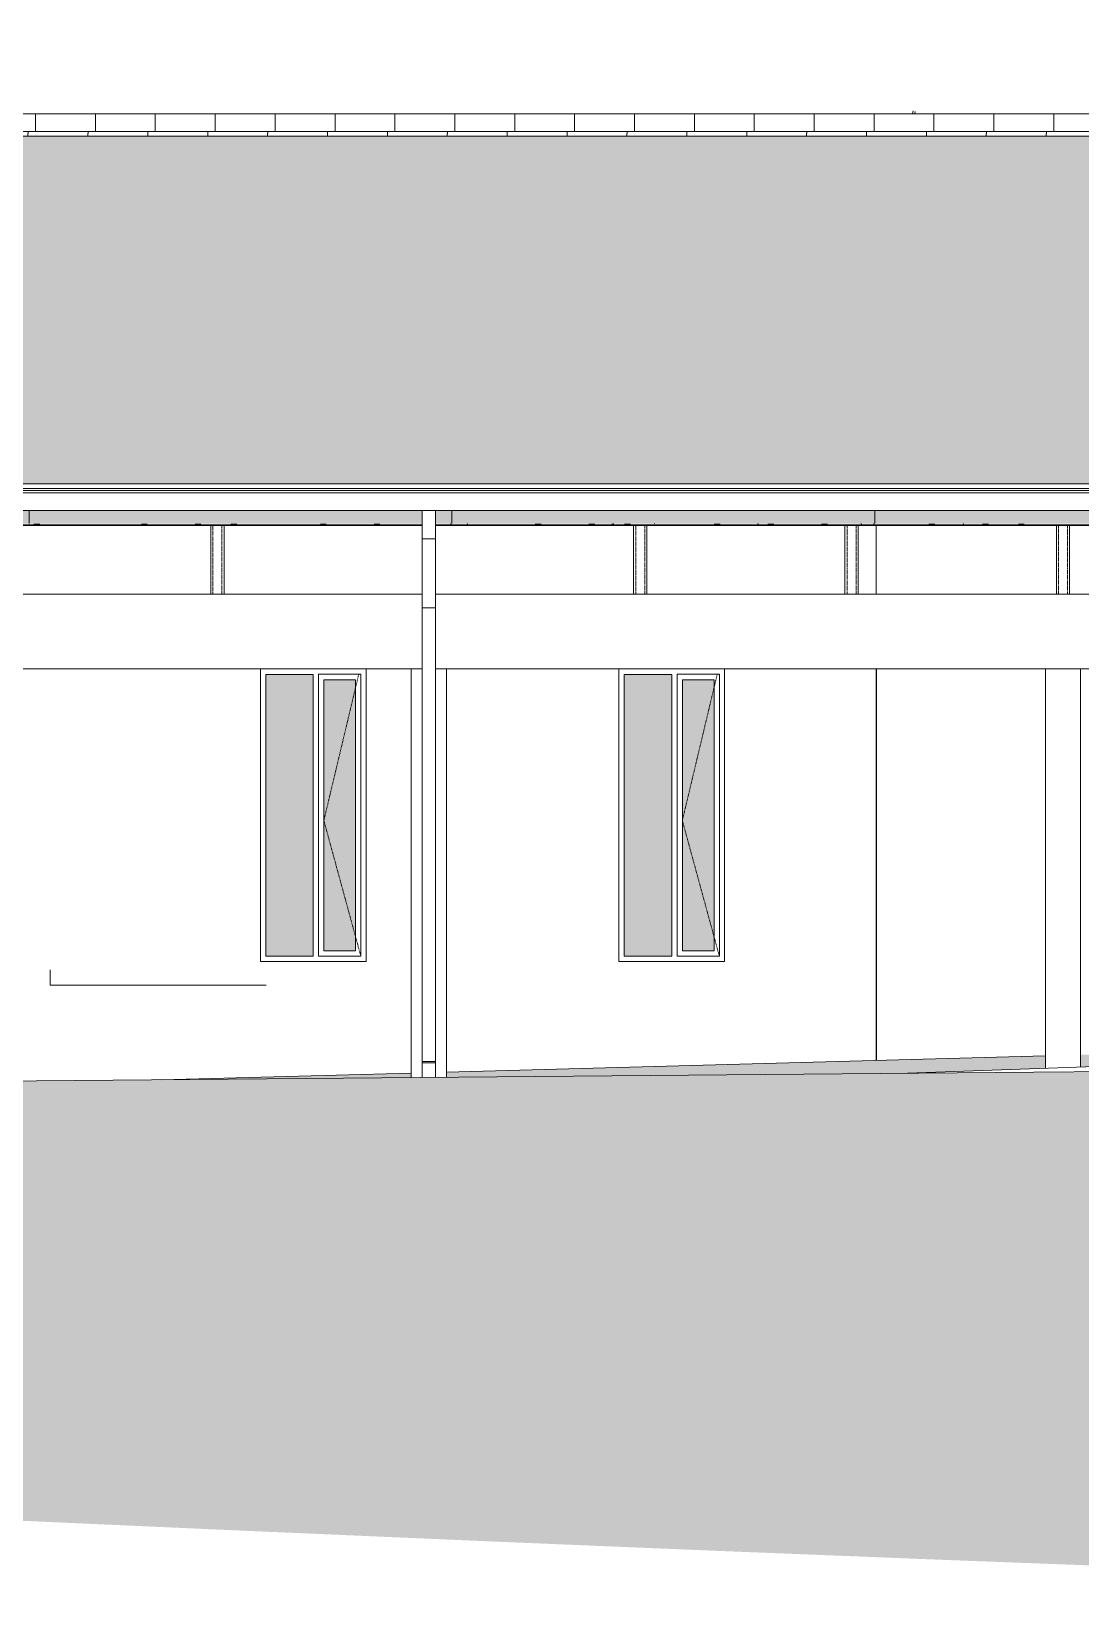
# Model space of a CAD drawing. Header units: millimetres. Extents: x -35517 to 139323, y -3702 to 5999.
# Drawn here: x -14765 to -8808, y -2902 to 5998 of the extents above; entities that cross this region are included whole.
import ezdxf

# ---------------------------------------------------------------- set-up
doc = ezdxf.new("R2010")
doc.units = ezdxf.units.MM
doc.linetypes.add('Dash', pattern=[6.35, 3.175, -3.175])
doc.linetypes.add('Hidden', pattern=[7.14375, 4.7625, -2.38125])
for name, color, linetype, lineweight in [('A-DETL-GENF', 92, 'Continuous', 5), ('A-DETL-THIN', 151, 'Continuous', 5), ('A-FLOR', 192, 'Continuous', 9), ('A-FLOR-PATT', 8, 'Continuous', 9), ('A-GENM', 13, 'Continuous', 5), ('A-GLAZ', 151, 'Continuous', 5), ('A-GLAZ-HDLN', 1, 'Dash', 9), ('A-ROOF', 132, 'Continuous', 9), ('A-ROOF-OTLN', 132, 'Continuous', 5), ('A-ROOF-PATT', 132, 'Continuous', 9), ('A-WALL', 113, 'Continuous', 9), ('G-IMPT', 8, 'Continuous', 5), ('I-WALL', 2, 'Continuous', 9), ('L-PLNT', 71, 'Continuous', 5), ('S-COLS', 52, 'Continuous', 5)]:
    doc.layers.add(name, color=color, linetype=linetype, lineweight=lineweight)

# ---------------------------------------------------------------- blocks, each defined once
blk = doc.blocks.new('SVA_Shades of Green Tree - Australian_Tree_based_on_Leopard_Tree_2901-1101184-GENERAL NORTH ELEVATION')
at = {"layer": 'G-IMPT'}
for p, q in [((-8032.6, 5559.9), (-8009.2, 5964.2)), ((-8029.8, 5530.8), (-8004.5, 5966.9)), ((-8011.6, 5530.8), (-7986, 5973.5)), ((-8007.4, 5957.5), (-8007, 5964.2)), ((-7981.4, 5530.8), (-8006.7, 5966.9)), ((-8004, 5959.5), (-8004.5, 5966.9)), ((-8002.7, 5959.5), (-8002.3, 5966.9)), ((-7991.4, 5958.6), (-7989.5, 5991)), ((-7974.7, 5728.1), (-7990.1, 5993.7)), ((-7987.3, 5984.2), (-7987.8, 5993.7)), ((-7987.6, 5985.7), (-7987.3, 5991)), ((-7984.1, 5968.2), (-7983.8, 5973.5)), ((-8032.6, 5638.3), (-8015.3, 5938.2)), ((-8032.6, 5873.6), (-8030.6, 5908.8)), ((-8032.6, 5716.8), (-8021.8, 5904)), ((-8032.6, 5795.2), (-8026.3, 5904)), ((-8008.7, 5530.8), (-8030.5, 5907.7)), ((-8028.6, 5905.2), (-8028.4, 5908.8)), ((-8027.6, 5896.6), (-8028.3, 5907.7)), ((-8004.1, 5530.8), (-8025.7, 5904)), ((-8025.2, 5530.8), (-8001.1, 5947.1)), ((-8024.5, 5896.6), (-8024.1, 5904)), ((-8023.1, 5896.6), (-8023.5, 5904)), ((-7999.6, 5530.8), (-8021.2, 5904)), ((-8020.7, 5530.8), (-7998.4, 5915.8)), ((-8020, 5896.6), (-8019.6, 5904)), ((-8018.6, 5896.6), (-8019, 5904)), ((-7995, 5530.8), (-8017.5, 5918.8)), ((-8016.2, 5530.8), (-7994.5, 5904)), ((-8015.2, 5917.5), (-8015.3, 5918.8)), ((-7990.5, 5530.8), (-8014.5, 5945)), ((-8013.3, 5934.1), (-8013, 5938.2)), ((-8012.2, 5943.7), (-8012.3, 5945)), ((-7986, 5530.8), (-8010.8, 5959.7)), ((-8008.3, 5954.9), (-8008.6, 5959.7)), ((-8007.1, 5530.8), (-7982.9, 5947.5)), ((-8002.5, 5530.8), (-7980.2, 5916.2)), ((-7976.9, 5530.8), (-8000.7, 5942.4)), ((-7999.1, 5943.5), (-7998.9, 5947.1)), ((-7997.4, 5924.3), (-7998.5, 5942.4)), ((-7998, 5530.8), (-7976.8, 5897.1)), ((-7996.4, 5912.2), (-7996.2, 5915.8)), ((-7972.3, 5530.8), (-7993.9, 5904)), ((-7993.4, 5530.8), (-7973.5, 5874.3)), ((-7992.8, 5896.6), (-7992.3, 5904)), ((-7991.3, 5896.6), (-7991.7, 5904)), ((-7972.8, 5616.5), (-7991.5, 5941)), ((-7973.2, 5780.4), (-7982.7, 5944.3)), ((-7980.9, 5943.9), (-7980.7, 5947.5)), ((-7979.4, 5926.2), (-7980.4, 5944.3)), ((-7978.2, 5912.5), (-7978, 5916.2)), ((-7973.4, 5863.7), (-7975.1, 5892.3)), ((-7974.9, 5891.1), (-7974.6, 5897.1)), ((-7972.4, 5883.9), (-7972.9, 5892.3)), ((-8013.2, 5530.8), (-8032.6, 5866.2)), ((-8017.7, 5530.8), (-8032.6, 5787.7)), ((-7988.9, 5530.8), (-7972.9, 5807.1)), ((-8022.3, 5530.8), (-8032.6, 5709.3)), ((-7966.2, 5530.8), (-7956.4, 5699.9)), ((-7965.9, 5613.9), (-7958.9, 5735.5)), ((-7954.2, 5530.8), (-7964.1, 5701.6)), ((-7962.7, 5747.5), (-7961.4, 5771.2)), ((-7949.6, 5530.8), (-7962.5, 5753.8)), ((-7959.3, 5768.1), (-7959.1, 5771.2)), ((-7956.8, 5732.4), (-7956.7, 5735.5)), ((-7954.4, 5696.8), (-7954.2, 5699.9)), ((-8026.8, 5530.8), (-8032.6, 5630.9)), ((-8029.8, 5663), (-8030.4, 5659.2)), ((-7984.4, 5530.8), (-7975.2, 5689.4)), ((-7979.8, 5530.8), (-7973.5, 5639.5)), ((-7973, 5688.1), (-7973, 5689.4)), ((-7971.4, 5638.2), (-7971.3, 5639.5)), ((-7970.5, 5616.5), (-7970.8, 5621.6)), ((-7958.7, 5530.8), (-7965.3, 5645)), ((-7961.6, 5530.8), (-7953.4, 5673.7)), ((-7957.1, 5530.8), (-7950.1, 5652.3)), ((-7945.1, 5530.8), (-7953.3, 5673.3)), ((-7952.6, 5530.8), (-7945.5, 5652.3)), ((-7951.4, 5669.4), (-7951.2, 5673.7)), ((-7950.4, 5660.6), (-7951.1, 5673.3)), ((-7948.3, 5644.9), (-7947.9, 5652.3)), ((-7948, 5530.8), (-7942.6, 5624.4)), ((-7940.5, 5530.8), (-7947.6, 5652.3)), ((-7944.9, 5644.9), (-7945.4, 5652.3)), ((-7943.7, 5644.9), (-7943.3, 5652.3)), ((-7940.6, 5620.4), (-7940.4, 5624.4)), ((-9749.1, 5530.8), (-9747.1, 5543.1)), ((-9747.1, 5537.4), (-9747.9, 5538.2)), ((-8031.4, 5530.8), (-8032.6, 5552.5)), ((-7975.3, 5530.8), (-7971.9, 5589.6)), ((-7967.8, 5530.8), (-7971.2, 5589.4)), ((-7970.7, 5530.8), (-7967.3, 5589.4)), ((-7969.7, 5588.3), (-7969.7, 5589.6)), ((-7968.5, 5582), (-7969, 5589.4)), ((-7963.2, 5530.8), (-7966.6, 5589.4)), ((-7965.5, 5582), (-7965.1, 5589.4)), ((-7943.5, 5530.8), (-7939.7, 5595.9)), ((-7939, 5582.5), (-7939.8, 5597.1)), ((-7938.9, 5530.8), (-7938.6, 5537.4)), ((-7937.7, 5591.9), (-7937.5, 5595.9)), ((-7936.8, 5582.5), (-7937.6, 5597.1))]:
    blk.add_line(p, q, dxfattribs=at)
at = {"layer": 'G-IMPT', "flags": 128}
for points in [[(-7938.5, 5530.8), (-7939.1, 5589.4), (-7945.4, 5652.3), (-7950.9, 5652.3), (-7956.4, 5699.5), (-7961.8, 5778.1), (-7964.6, 5683.8), (-7966.4, 5589.4), (-7971.9, 5589.4), (-7975.5, 5699.5), (-7972.8, 5793.9), (-7973.7, 5888.2), (-7979.1, 5904), (-7984.6, 5966.9), (-7991, 5998.3), (-7991.9, 5904), (-7997.4, 5904), (-8002.8, 5966.9), (-8008.3, 5966.9), (-8013.8, 5951.1), (-8019.2, 5904), (-8030.2, 5904), (-8032.6, 5932.3)], [(-7990.2, 5904), (-7995.2, 5904), (-8000.6, 5966.9), (-8006.1, 5966.9), (-8011.6, 5951.1), (-8017, 5904), (-8028, 5904), (-8030.4, 5932.2)], [(-7971.4, 5880.8), (-7971.5, 5888.2), (-7976.9, 5904), (-7982.4, 5966.9), (-7988.8, 5998.3), (-7988.8, 5990.9)], [(-7936.8, 5582), (-7936.8, 5589.4), (-7943.2, 5652.3), (-7948.7, 5652.3), (-7954.2, 5699.5), (-7959.6, 5778.1), (-7959.8, 5770.7)], [(-8032.6, 5681.4), (-8031.1, 5668.1), (-8032.6, 5659.1)], [(-7964.7, 5589.4), (-7969.6, 5589.4), (-7973.1, 5694.2)]]:
    blk.add_lwpolyline(points, dxfattribs=at)
at = {"layer": 'L-PLNT'}
for p, q in [((-7989.4, 5990.9), (-7990.3, 5896.6)), ((-7983, 5959.5), (-7989.4, 5990.9)), ((-7988.7, 5990.9), (-7989.4, 5990.9)), ((-7988.7, 5990.9), (-7982.3, 5959.5)), ((-8028.6, 5896.6), (-8031.9, 5934.7)), ((-8031.1, 5934.7), (-8027.8, 5896.6)), ((-8017.6, 5896.6), (-8028.6, 5896.6)), ((-8012.2, 5943.7), (-8017.6, 5896.6)), ((-8006.7, 5959.5), (-8012.2, 5943.7)), ((-8001.2, 5959.5), (-8006.7, 5959.5)), ((-7995.8, 5896.6), (-8001.2, 5959.5)), ((-8000.5, 5959.5), (-8001.2, 5959.5)), ((-8000.5, 5959.5), (-7995, 5896.6)), ((-7990.3, 5896.6), (-7995.8, 5896.6)), ((-7977.6, 5896.6), (-7983, 5959.5)), ((-7982.3, 5959.5), (-7983, 5959.5)), ((-7982.3, 5959.5), (-7976.8, 5896.6)), ((-7972.1, 5880.8), (-7977.6, 5896.6)), ((-7976.8, 5896.6), (-7977.6, 5896.6)), ((-7976.8, 5896.6), (-7971.3, 5880.8)), ((-7971.2, 5786.5), (-7972.1, 5880.8)), ((-7971.3, 5880.8), (-7972.1, 5880.8)), ((-7971.3, 5880.8), (-7970.4, 5786.5)), ((-7973.9, 5692.1), (-7971.2, 5786.5)), ((-7970.4, 5786.5), (-7973.2, 5692.1)), ((-7970.4, 5786.5), (-7971.2, 5786.5)), ((-7960.2, 5770.7), (-7963, 5676.4)), ((-7954.8, 5692.1), (-7960.2, 5770.7)), ((-7959.5, 5770.7), (-7960.2, 5770.7)), ((-7959.5, 5770.7), (-7954, 5692.1)), ((-8031.9, 5681.4), (-8029.5, 5660.7)), ((-8029.5, 5660.7), (-8031.9, 5646.8)), ((-7970.3, 5582), (-7973.9, 5692.1)), ((-7973.2, 5692.1), (-7973.9, 5692.1)), ((-7973.2, 5692.1), (-7969.5, 5582)), ((-7963, 5676.4), (-7964.8, 5582)), ((-7949.3, 5644.9), (-7954.8, 5692.1)), ((-7954, 5692.1), (-7954.8, 5692.1)), ((-7954, 5692.1), (-7948.6, 5644.9)), ((-7943.8, 5644.9), (-7949.3, 5644.9)), ((-7937.5, 5582), (-7943.8, 5644.9)), ((-7943.1, 5644.9), (-7943.8, 5644.9)), ((-7943.1, 5644.9), (-7936.7, 5582)), ((-9759.8, 5548), (-9762.7, 5530.8)), ((-7964.8, 5582), (-7970.3, 5582)), ((-7937, 5530.8), (-7937.5, 5582)), ((-7936.7, 5582), (-7937.5, 5582)), ((-7936.7, 5582), (-7936.2, 5530.8))]:
    blk.add_line(p, q, dxfattribs=at)
blk = doc.blocks.new('M_Concrete-Rectangular-Column - 200 x 300m-1429448-GENERAL NORTH ELEVATION')
at = {"layer": 'S-COLS'}
for p, q in [((-12608.6, 60.7), (-12608.6, 2380)), ((-12546.1, 2380), (-12608.6, 2380)), ((-12408.6, 2380), (-12471.1, 2380)), ((-12408.6, 2380), (-12408.6, 62.5))]:
    blk.add_line(p, q, dxfattribs=at)
blk = doc.blocks.new('M_Concrete-Rectangular-Column - 200 x 300m-V132-GENERAL NORTH ELEVATION')
at = {"layer": 'S-COLS'}
for p, q in [((-9008.6, 113.7), (-9008.6, 2380)), ((-8808.6, 2380), (-9008.6, 2380)), ((-8808.6, 2380), (-8808.6, 120.8))]:
    blk.add_line(p, q, dxfattribs=at)
blk = doc.blocks.new('Column Steel Square Hollow Sections - 75x75-V142-GENERAL NORTH ELEVATION')
at = {"layer": 'S-COLS', "linetype": 'Hidden'}
for p, q in [((-8934.1, 2805), (-8934.1, 3195.3)), ((-8883.1, 3195.3), (-8883.1, 2805))]:
    blk.add_line(p, q, dxfattribs=at)
blk = doc.blocks.new('FP_143-GENERAL NORTH ELEVATION')
at = {"layer": 'A-ROOF-OTLN'}
for p, q in [((-15663.1, 3195), (-12546.1, 3195)), ((-12471.1, 3195), (-1746.1, 3195))]:
    blk.add_line(p, q, dxfattribs=at)
at = {"layer": 'A-ROOF-PATT', "lineweight": 5}
for p, q in [((-12383.3, 3197), (-12383.3, 3204.5)), ((-12288.5, 3204.1), (-12288.7, 3203.8)), ((-12288.3, 3204.5), (-12288.5, 3204.1)), ((-11461.8, 3204.1), (-11462, 3204.5)), ((-11461.6, 3203.8), (-11461.8, 3204.1)), ((-11227.2, 3204.3), (-11227.4, 3204.5)), ((-10640.6, 3204.1), (-10640.8, 3204.5)), ((-10640.4, 3203.8), (-10640.6, 3204.1)), ((-10054, 3204.1), (-10054.2, 3204.5)), ((-10053.8, 3203.8), (-10054, 3204.1)), ((-9983.3, 3197), (-9983.3, 3204.5)), ((-9472.8, 3204.1), (-9473, 3203.8)), ((-9472.7, 3204.5), (-9472.8, 3204.1)), ((-15656.3, 3197), (-12546.1, 3197)), ((-14749.9, 3201.8), (-14716.4, 3201.8)), ((-14290.9, 3193.9), (-14291.1, 3193.8)), ((-14290.7, 3193.9), (-14290.9, 3193.9)), ((-14290.5, 3193.9), (-14290.7, 3193.9)), ((-14140.3, 3201.8), (-14106.8, 3201.8)), ((-13835.5, 3201.8), (-13802, 3201.8)), ((-13632.3, 3201.8), (-13598.8, 3201.8)), ((-13124.3, 3201.8), (-13090.8, 3201.8)), ((-12819.5, 3201.8), (-12786, 3201.8)), ((-12471.1, 3197), (-1746.1, 3197)), ((-12296.5, 3193.9), (-12296.7, 3193.8)), ((-12296.3, 3193.9), (-12296.5, 3193.9)), ((-12296.1, 3193.9), (-12296.3, 3193.9)), ((-12295.9, 3194), (-12296.1, 3193.9)), ((-12295.7, 3194.1), (-12295.9, 3194)), ((-12295.5, 3194.2), (-12295.7, 3194.1)), ((-12295.4, 3194.2), (-12295.5, 3194.2)), ((-12295.2, 3194.4), (-12295.4, 3194.2)), ((-12295, 3194.5), (-12295.2, 3194.4)), ((-12294.8, 3194.6), (-12295, 3194.5)), ((-12294.6, 3194.8), (-12294.8, 3194.6)), ((-12294.4, 3194.9), (-12294.6, 3194.8)), ((-12294.2, 3195.1), (-12294.4, 3194.9)), ((-12294, 3195.3), (-12294.2, 3195.1)), ((-12293.8, 3195.5), (-12294, 3195.3)), ((-12293.6, 3195.7), (-12293.8, 3195.5)), ((-12293.4, 3195.9), (-12293.6, 3195.7)), ((-12293.2, 3196.1), (-12293.4, 3195.9)), ((-12293.1, 3196.3), (-12293.2, 3196.1)), ((-12292.9, 3196.6), (-12293.1, 3196.3)), ((-12292.7, 3196.8), (-12292.9, 3196.6)), ((-12292.5, 3197.1), (-12292.7, 3196.8)), ((-12292.3, 3197.4), (-12292.5, 3197.1)), ((-12292.1, 3197.6), (-12292.3, 3197.4)), ((-12291.9, 3197.9), (-12292.1, 3197.6)), ((-12291.7, 3198.2), (-12291.9, 3197.9)), ((-12291.5, 3198.5), (-12291.7, 3198.2)), ((-12291.3, 3198.8), (-12291.5, 3198.5)), ((-12291.1, 3199.2), (-12291.3, 3198.8)), ((-12291, 3199.5), (-12291.1, 3199.2)), ((-12290.8, 3199.8), (-12291, 3199.5)), ((-12290.6, 3200.2), (-12290.8, 3199.8)), ((-12290.4, 3200.5), (-12290.6, 3200.2)), ((-12290.2, 3200.9), (-12290.4, 3200.5)), ((-12290, 3201.2), (-12290.2, 3200.9)), ((-12289.8, 3201.6), (-12290, 3201.2)), ((-12289.6, 3201.9), (-12289.8, 3201.6)), ((-12289.4, 3202.3), (-12289.6, 3201.9)), ((-12289.2, 3202.6), (-12289.4, 3202.3)), ((-12289, 3203), (-12289.2, 3202.6)), ((-12288.8, 3203.4), (-12289, 3203)), ((-12288.7, 3203.8), (-12288.8, 3203.4)), ((-11905.1, 3201.8), (-11871.6, 3201.8)), ((-11600.3, 3201.8), (-11566.8, 3201.8)), ((-11475.3, 3193.9), (-11475.5, 3193.8)), ((-11475.1, 3193.9), (-11475.3, 3193.9)), ((-11474.9, 3193.9), (-11475.1, 3193.9)), ((-11474.7, 3194), (-11474.9, 3193.9)), ((-11474.5, 3194.1), (-11474.7, 3194)), ((-11474.3, 3194.2), (-11474.5, 3194.1)), ((-11474.1, 3194.2), (-11474.3, 3194.2)), ((-11473.9, 3194.4), (-11474.1, 3194.2)), ((-11473.7, 3194.5), (-11473.9, 3194.4)), ((-11473.6, 3194.6), (-11473.7, 3194.5)), ((-11473.4, 3194.8), (-11473.6, 3194.6)), ((-11473.2, 3194.9), (-11473.4, 3194.8)), ((-11473, 3195.1), (-11473.2, 3194.9)), ((-11472.8, 3195.3), (-11473, 3195.1)), ((-11472.6, 3195.5), (-11472.8, 3195.3)), ((-11472.4, 3195.7), (-11472.6, 3195.5)), ((-11472.2, 3195.9), (-11472.4, 3195.7)), ((-11472, 3196.1), (-11472.2, 3195.9)), ((-11471.8, 3196.3), (-11472, 3196.1)), ((-11471.6, 3196.6), (-11471.8, 3196.3)), ((-11471.5, 3196.8), (-11471.6, 3196.6)), ((-11471.3, 3197.1), (-11471.5, 3196.8)), ((-11471.1, 3197.4), (-11471.3, 3197.1)), ((-11470.9, 3197.6), (-11471.1, 3197.4)), ((-11470.7, 3197.9), (-11470.9, 3197.6)), ((-11470.5, 3198.2), (-11470.7, 3197.9)), ((-11470.3, 3198.5), (-11470.5, 3198.2)), ((-11470.1, 3198.8), (-11470.3, 3198.5)), ((-11469.9, 3199.2), (-11470.1, 3198.8)), ((-11469.7, 3199.5), (-11469.9, 3199.2)), ((-11469.5, 3199.8), (-11469.7, 3199.5)), ((-11469.3, 3200.2), (-11469.5, 3199.8)), ((-11469.2, 3200.5), (-11469.3, 3200.2)), ((-11469, 3200.9), (-11469.2, 3200.5)), ((-11468.8, 3201.2), (-11469, 3200.9)), ((-11468.6, 3201.6), (-11468.8, 3201.2)), ((-11468.4, 3201.9), (-11468.6, 3201.6)), ((-11468.2, 3202.3), (-11468.4, 3201.9)), ((-11468, 3202.6), (-11468.2, 3202.3)), ((-11467.8, 3203), (-11468, 3202.6)), ((-11467.6, 3203.4), (-11467.8, 3203)), ((-11461.4, 3203.4), (-11461.6, 3203.8)), ((-11461.2, 3203), (-11461.4, 3203.4)), ((-11461, 3202.7), (-11461.2, 3203)), ((-11460.9, 3202.3), (-11461, 3202.7)), ((-11460.7, 3201.9), (-11460.9, 3202.3)), ((-11460.5, 3201.6), (-11460.7, 3201.9)), ((-11460.3, 3201.2), (-11460.5, 3201.6)), ((-11460.1, 3200.9), (-11460.3, 3201.2)), ((-11459.9, 3200.5), (-11460.1, 3200.9)), ((-11459.7, 3200.2), (-11459.9, 3200.5)), ((-11459.5, 3199.9), (-11459.7, 3200.2)), ((-11459.3, 3199.5), (-11459.5, 3199.9)), ((-11459.1, 3199.2), (-11459.3, 3199.5)), ((-11459, 3198.9), (-11459.1, 3199.2)), ((-11458.8, 3198.6), (-11459, 3198.9)), ((-11458.6, 3198.3), (-11458.8, 3198.6)), ((-11458.4, 3198), (-11458.6, 3198.3)), ((-11458.2, 3197.7), (-11458.4, 3198)), ((-11458, 3197.4), (-11458.2, 3197.7)), ((-11457.8, 3197.1), (-11458, 3197.4)), ((-11457.6, 3196.9), (-11457.8, 3197.1)), ((-11457.4, 3196.6), (-11457.6, 3196.9)), ((-11457.2, 3196.4), (-11457.4, 3196.6)), ((-11457.1, 3196.1), (-11457.2, 3196.4)), ((-11456.9, 3195.9), (-11457.1, 3196.1)), ((-11456.7, 3195.7), (-11456.9, 3195.9)), ((-11456.5, 3195.5), (-11456.7, 3195.7)), ((-11456.3, 3195.3), (-11456.5, 3195.5)), ((-11456.1, 3195.1), (-11456.3, 3195.3)), ((-11455.9, 3195), (-11456.1, 3195.1)), ((-11455.7, 3194.8), (-11455.9, 3195)), ((-11455.5, 3194.6), (-11455.7, 3194.8)), ((-11455.3, 3194.5), (-11455.5, 3194.6)), ((-11455.2, 3194.4), (-11455.3, 3194.5)), ((-11455, 3194.3), (-11455.2, 3194.4)), ((-11454.8, 3194.2), (-11455, 3194.3)), ((-11454.6, 3194.1), (-11454.8, 3194.2)), ((-11454.4, 3194), (-11454.6, 3194.1)), ((-11454.2, 3194), (-11454.4, 3194)), ((-11454, 3193.9), (-11454.2, 3194)), ((-11397.1, 3201.8), (-11363.6, 3201.8)), ((-11105, 3196), (-11105.2, 3196.3)), ((-11104.8, 3195.8), (-11105, 3196)), ((-11104.6, 3195.6), (-11104.8, 3195.8)), ((-11104.5, 3195.4), (-11104.6, 3195.6)), ((-11104.3, 3195.2), (-11104.5, 3195.4)), ((-11104.1, 3195.1), (-11104.3, 3195.2)), ((-11103.9, 3194.9), (-11104.1, 3195.1)), ((-11103.7, 3194.7), (-11103.9, 3194.9)), ((-11103.5, 3194.6), (-11103.7, 3194.7)), ((-11103.3, 3194.5), (-11103.5, 3194.6)), ((-11103.1, 3194.3), (-11103.3, 3194.5)), ((-11102.9, 3194.2), (-11103.1, 3194.3)), ((-11102.7, 3194.1), (-11102.9, 3194.2)), ((-11102.6, 3194.1), (-11102.7, 3194.1)), ((-11102.4, 3194), (-11102.6, 3194.1)), ((-11102.2, 3193.9), (-11102.4, 3194)), ((-11102, 3193.9), (-11102.2, 3193.9)), ((-11101.8, 3193.9), (-11102, 3193.9)), ((-11101.6, 3193.8), (-11101.8, 3193.9)), ((-10889.1, 3201.8), (-10855.6, 3201.8)), ((-10640.2, 3203.4), (-10640.4, 3203.8)), ((-10640, 3203), (-10640.2, 3203.4)), ((-10639.8, 3202.7), (-10640, 3203)), ((-10639.6, 3202.3), (-10639.8, 3202.7)), ((-10639.4, 3201.9), (-10639.6, 3202.3)), ((-10639.3, 3201.6), (-10639.4, 3201.9)), ((-10639.1, 3201.2), (-10639.3, 3201.6)), ((-10638.9, 3200.9), (-10639.1, 3201.2)), ((-10638.7, 3200.5), (-10638.9, 3200.9)), ((-10638.5, 3200.2), (-10638.7, 3200.5)), ((-10638.3, 3199.9), (-10638.5, 3200.2)), ((-10638.1, 3199.5), (-10638.3, 3199.9)), ((-10637.9, 3199.2), (-10638.1, 3199.5)), ((-10637.7, 3198.9), (-10637.9, 3199.2)), ((-10637.5, 3198.6), (-10637.7, 3198.9)), ((-10637.4, 3198.3), (-10637.5, 3198.6)), ((-10637.2, 3198), (-10637.4, 3198.3)), ((-10637, 3197.7), (-10637.2, 3198)), ((-10636.8, 3197.4), (-10637, 3197.7)), ((-10636.6, 3197.2), (-10636.8, 3197.4)), ((-10636.4, 3196.9), (-10636.6, 3197.2)), ((-10636.2, 3196.6), (-10636.4, 3196.9)), ((-10636, 3196.4), (-10636.2, 3196.6)), ((-10635.8, 3196.2), (-10636, 3196.4)), ((-10635.7, 3195.9), (-10635.8, 3196.2)), ((-10635.5, 3195.7), (-10635.7, 3195.9)), ((-10635.3, 3195.5), (-10635.5, 3195.7)), ((-10635.1, 3195.3), (-10635.3, 3195.5)), ((-10634.9, 3195.1), (-10635.1, 3195.3)), ((-10584.3, 3201.8), (-10550.8, 3201.8)), ((-10279.5, 3201.8), (-10246, 3201.8)), ((-10053.6, 3203.4), (-10053.8, 3203.8)), ((-10053.4, 3203), (-10053.6, 3203.4)), ((-10053.2, 3202.6), (-10053.4, 3203)), ((-10053, 3202.3), (-10053.2, 3202.6)), ((-10052.8, 3201.9), (-10053, 3202.3)), ((-10052.6, 3201.6), (-10052.8, 3201.9)), ((-10052.5, 3201.2), (-10052.6, 3201.6)), ((-10052.3, 3200.9), (-10052.5, 3201.2)), ((-10052.1, 3200.5), (-10052.3, 3200.9)), ((-10051.9, 3200.2), (-10052.1, 3200.5)), ((-10051.7, 3199.8), (-10051.9, 3200.2)), ((-10051.5, 3199.5), (-10051.7, 3199.8)), ((-10051.3, 3199.2), (-10051.5, 3199.5)), ((-10051.1, 3198.8), (-10051.3, 3199.2)), ((-10050.9, 3198.5), (-10051.1, 3198.8)), ((-10050.7, 3198.2), (-10050.9, 3198.5)), ((-10050.5, 3197.9), (-10050.7, 3198.2)), ((-10050.4, 3197.6), (-10050.5, 3197.9)), ((-10050.2, 3197.4), (-10050.4, 3197.6)), ((-10050, 3197.1), (-10050.2, 3197.4)), ((-10049.8, 3196.8), (-10050, 3197.1)), ((-10049.6, 3196.6), (-10049.8, 3196.8)), ((-10049.4, 3196.3), (-10049.6, 3196.6)), ((-10049.2, 3196.1), (-10049.4, 3196.3)), ((-10049, 3195.9), (-10049.2, 3196.1)), ((-10048.8, 3195.7), (-10049, 3195.9)), ((-10048.6, 3195.5), (-10048.8, 3195.7)), ((-10048.4, 3195.3), (-10048.6, 3195.5)), ((-10048.2, 3195.1), (-10048.4, 3195.3)), ((-10048.1, 3194.9), (-10048.2, 3195.1)), ((-10047.9, 3194.8), (-10048.1, 3194.9)), ((-10047.7, 3194.6), (-10047.9, 3194.8)), ((-10047.5, 3194.5), (-10047.7, 3194.6)), ((-10047.3, 3194.4), (-10047.5, 3194.5)), ((-10047.1, 3194.2), (-10047.3, 3194.4)), ((-10046.9, 3194.2), (-10047.1, 3194.2)), ((-10046.7, 3194.1), (-10046.9, 3194.2)), ((-10046.5, 3194), (-10046.7, 3194.1)), ((-10046.3, 3193.9), (-10046.5, 3194)), ((-10046.1, 3193.9), (-10046.3, 3193.9)), ((-10045.9, 3193.9), (-10046.1, 3193.9)), ((-10045.8, 3193.8), (-10045.9, 3193.9)), ((-9669.9, 3201.8), (-9636.4, 3201.8)), ((-9480.4, 3194), (-9480.6, 3193.9)), ((-9480.2, 3194), (-9480.4, 3194)), ((-9480, 3194.1), (-9480.2, 3194)), ((-9479.8, 3194.2), (-9480, 3194.1)), ((-9479.6, 3194.3), (-9479.8, 3194.2)), ((-9479.5, 3194.4), (-9479.6, 3194.3)), ((-9479.3, 3194.5), (-9479.5, 3194.4)), ((-9479.1, 3194.7), (-9479.3, 3194.5)), ((-9478.9, 3194.8), (-9479.1, 3194.7)), ((-9478.7, 3195), (-9478.9, 3194.8)), ((-9478.5, 3195.2), (-9478.7, 3195)), ((-9478.3, 3195.3), (-9478.5, 3195.2)), ((-9478.1, 3195.5), (-9478.3, 3195.3)), ((-9477.9, 3195.7), (-9478.1, 3195.5)), ((-9477.8, 3195.9), (-9477.9, 3195.7)), ((-9477.6, 3196.2), (-9477.8, 3195.9)), ((-9477.4, 3196.4), (-9477.6, 3196.2)), ((-9477.2, 3196.7), (-9477.4, 3196.4)), ((-9477, 3196.9), (-9477.2, 3196.7)), ((-9476.8, 3197.2), (-9477, 3196.9)), ((-9476.6, 3197.4), (-9476.8, 3197.2)), ((-9476.4, 3197.7), (-9476.6, 3197.4)), ((-9476.2, 3198), (-9476.4, 3197.7)), ((-9476.1, 3198.3), (-9476.2, 3198)), ((-9475.9, 3198.6), (-9476.1, 3198.3)), ((-9475.7, 3198.9), (-9475.9, 3198.6)), ((-9475.5, 3199.2), (-9475.7, 3198.9)), ((-9475.3, 3199.6), (-9475.5, 3199.2)), ((-9475.1, 3199.9), (-9475.3, 3199.6)), ((-9474.9, 3200.2), (-9475.1, 3199.9)), ((-9474.7, 3200.6), (-9474.9, 3200.2)), ((-9474.5, 3200.9), (-9474.7, 3200.6)), ((-9474.4, 3201.2), (-9474.5, 3200.9)), ((-9474.2, 3201.6), (-9474.4, 3201.2)), ((-9474, 3202), (-9474.2, 3201.6)), ((-9473.8, 3202.3), (-9474, 3202)), ((-9473.6, 3202.7), (-9473.8, 3202.3)), ((-9473.4, 3203), (-9473.6, 3202.7)), ((-9473.2, 3203.4), (-9473.4, 3203)), ((-9473, 3203.8), (-9473.2, 3203.4)), ((-9365.1, 3201.8), (-9331.6, 3201.8)), ((-9161.9, 3201.8), (-9128.4, 3201.8))]:
    blk.add_line(p, q, dxfattribs=at)
blk = doc.blocks.new('Column Steel Square Hollow Sections - 75x75-1394927-GENERAL NORTH ELEVATION')
at = {"layer": 'S-COLS', "linetype": 'Hidden'}
for p, q in [((-30156.1, 3195), (-30156.1, 2805)), ((-30105.1, 2805), (-30105.1, 3195))]:
    blk.add_line(p, q, dxfattribs=at)
blk = doc.blocks.new('Column Steel Square Hollow Sections - 75x75-V128-GENERAL NORTH ELEVATION')
at = {"layer": 'S-COLS', "linetype": 'Hidden'}
for p, q in [((-23392.7, 3195.3), (-23392.7, 2805)), ((-23341.7, 2805), (-23341.7, 3195.3))]:
    blk.add_line(p, q, dxfattribs=at)
blk = doc.blocks.new('Downpipe - Downpipe-1373795-GENERAL NORTH ELEVATION')
at = {"layer": 'A-GENM'}
for p, q in [((-12546.1, 3119), (-12546.1, 3280.1)), ((-12471.1, 3280.1), (-12471.1, 3119)), ((-12546.1, 3119), (-12471.1, 3119)), ((-12546.1, 2727.6), (-12546.1, 3119)), ((-12471.1, 3119), (-12471.1, 2727.6)), ((-12546.1, 2727.6), (-12471.1, 2727.6)), ((-12546.1, 144.1), (-12546.1, 2727.6)), ((-12471.1, 2727.6), (-12471.1, 144.1)), ((-12546.1, 151.5), (-12471.1, 151.5)), ((-12546.1, 61.2), (-12546.1, 151.5)), ((-12471.1, 144.1), (-12546.1, 144.1)), ((-12471.1, 61.9), (-12471.1, 151.5))]:
    blk.add_line(p, q, dxfattribs=at)
blk = doc.blocks.new('W-02 900x1660 - 600-1481378-GENERAL NORTH ELEVATION')
at = {"layer": 'A-GLAZ'}
for points in [[(-13164.4, 750), (-13164.4, 2349), (-13434.4, 2349), (-13434.4, 750), (-13313.3, 750)], [(-12924.4, 780), (-12924.4, 2319), (-13104.4, 2319), (-13104.4, 780), (-12991.5, 780)]]:
    blk.add_hatch(color=256, dxfattribs=at).paths.add_polyline_path(points)
for p, q in [((-13434.4, 750), (-13434.4, 2349)), ((-13434.4, 2349), (-13164.4, 2349)), ((-13164.4, 2349), (-13164.4, 750)), ((-13134.4, 750), (-13134.4, 2350)), ((-13134.4, 2350), (-12894.4, 2350)), ((-13104.4, 2319), (-12924.4, 2319)), ((-13104.4, 2319), (-13104.4, 780)), ((-12924.4, 780), (-12924.4, 2319)), ((-12894.4, 2350), (-12894.4, 750)), ((-13164.4, 750), (-13434.4, 750)), ((-12894.4, 750), (-13134.4, 750)), ((-13104.4, 780), (-12924.4, 780))]:
    blk.add_line(p, q, dxfattribs=at)
at = {"layer": 'A-GLAZ-HDLN'}
for p, q in [((-12906.6, 2349), (-13104.4, 1520)), ((-13104.4, 1520), (-12894.4, 750))]:
    blk.add_line(p, q, dxfattribs=at)

msp = doc.modelspace()

# ---------------------------------------------------------------- hatches: boundary and pattern name
at = {"layer": 'A-DETL-GENF'}
h = msp.add_hatch(dxfattribs=at)
h.set_pattern_fill('FP_39', style=0, pattern_type=2)
h.set_pattern_definition([(45, (23690.78, 31918.81), (0, 179.99969), [127.279, -127.279]), (45, (23720.78, 31888.81), (0, 179.99969), [127.279, -127.279]), (45, (23750.78, 31858.81), (0, 179.99969), [127.279, -127.279]), (315, (23780.78, 31858.81), (179.99969, 0), [127.279, -127.279]), (315, (23810.78, 31888.81), (179.99969, 0), [127.279, -127.279]), (315, (23840.78, 31918.81), (179.99969, 0), [127.279, -127.279])])
h.paths.add_polyline_path([(-320.6, -2901.7), (64.7, -2900.8), (523.6, -2898), (833.3, -2895.3), (1216.2, -2890.5), (1598, -2884.4), (1978.4, -2876.7), (2357.2, -2867.6), (2734.3, -2856.9), (3109.4, -2844.7), (3482.3, -2830.7), (3852.9, -2815), (4220.9, -2797.5), (4586.1, -2778.3), (4948.4, -2757.1), (5307.5, -2734), (5672.1, -2708.2), (5672.1, 676.2), (4827, 576.7), (121.3, 369.5), (-5670.9, 168.8), (-6748.1, 107.7), (-9451.9, 88.9), (-17174.8, 18.7), (-19292.2, -166.5), (-26828.4, -373.2), (-32357.1, -485.9), (-35516.6, -374), (-35516.6, -2145.2), (-35023.8, -2125.6), (-34465.8, -2105), (-33917.4, -2086.3), (-33378.2, -2069.7), (-32847.6, -2054.9), (-32325.2, -2042), (-31810.5, -2031), (-31302.9, -2021.8), (-30802, -2014.3), (-30307.2, -2008.5), (-29818.1, -2004.3), (-29334.2, -2001.8), (-28617, -2000.9), (-27908.7, -2003.4), (-27207.5, -2009.2), (-26511.9, -2018), (-25820.1, -2029.7), (-25130.5, -2044.3), (-24441.3, -2061.4), (-23751.1, -2081.1), (-23057.9, -2103.1), (-22360.3, -2127.3), (-21420.2, -2162.7), (-20465.1, -2201.3), (-19491.1, -2242.9), (-18240.9, -2298.4), (-15326.3, -2431.4), (-13618.3, -2508), (-12118.6, -2573), (-10863.4, -2625.2), (-9554.5, -2677.3), (-8188, -2728.8), (-7124.3, -2766.7), (-6398.6, -2790.9), (-5661.7, -2813.9), (-4915, -2835.1), (-4160.2, -2854.1), (-3398.9, -2870.5), (-2632.7, -2883.9), (-1863.2, -2893.9), (-1091.9, -2899.9), (-706.2, -2901.4)])
at = {"layer": 'A-FLOR-PATT', "lineweight": 5}
h = msp.add_hatch(dxfattribs=at)
h.set_pattern_fill('FP_3', color=256, style=0, pattern_type=2)
h.set_pattern_definition([(3.533, (-12999.57, 52.004), (-4.09e-05, 4.8812745), [212.457, -70.819]), (179.581, (-12928.885, 56.368), (-5e-06, 4.8811306), [212.059, -70.686])])
h.paths.add_polyline_path([(-14027.5, 48), (-12608.6, 60.7), (-12608.6, 86.7), (-13956.9, 49.9)])
h.paths.add_polyline_path([(-12408.6, 62.5), (-9773.6, 86.5), (-9008.6, 113.7), (-9008.6, 184.7), (-12408.6, 92.1)])
h.paths.add_polyline_path([(-8808.6, 120.8), (-5408.6, 241.6), (-5408.6, 282.8), (-8808.6, 190.2), (-8808.6, 133)])
h.paths.add_polyline_path([(-5208.6, 248.7), (-2178.6, 356.3), (-2258.3, 368.7), (-5208.6, 288.3), (-5208.6, 255.8)])
at = {"layer": 'A-ROOF-PATT', "lineweight": 5}
h = msp.add_hatch(dxfattribs=at)
h.set_pattern_fill('FP_9', color=256, style=0, pattern_type=2)
h.set_pattern_definition([(90, (-14061.3, 5480.25), (-340, 2e-14), [])])
h.paths.add_polyline_path([(-6062.2, 5429.7), (-5983.4, 5524.3), (-5994.6, 5530.8), (-22110.2, 5530.8), (-22089.9, 5517.1), (-21804.1, 5429.7), (-7199.3, 5429.7)])
h.paths.add_polyline_path([(-5983.3, 5524.5), (-5978.1, 5530.8), (-5989.2, 5530.8), (-5985.8, 5527.2)])
h = msp.add_hatch(dxfattribs=at)
h.set_pattern_fill('FP_8', color=256, style=0, pattern_type=2)
h.set_pattern_definition([(90, (-14103.38, 5423.8), (-340, 2e-14), [])])
h.paths.add_polyline_path([(-9773.6, 5417.9), (-6063.7, 5417.9), (-6062.2, 5429.7), (-21804.1, 5429.7), (-21765.3, 5417.9), (-14922.2, 5417.9)])
h = msp.add_hatch(dxfattribs=at)
h.set_pattern_fill('FP_7', color=256, style=0, pattern_type=2)
h.set_pattern_definition([(90, (-14104.12, 5410.36), (-340, 2e-14), [])])
h.paths.add_polyline_path([(-14922.2, 5402.9), (-6065.6, 5402.9), (-6063.7, 5417.9), (-21765.3, 5417.9), (-21716.2, 5402.9), (-15510.4, 5402.9)])
h = msp.add_hatch(dxfattribs=at)
h.set_pattern_fill('FP_5', color=256, style=0, pattern_type=2)
h.set_pattern_definition([(0, (0, 6539.686), (323.85, 44.557), [76.2, -63.5, 88.9, -38.1, -165.1]), (0, (0, 6539.686), (323.85, 44.557), [-266.7, 114.3, -50.8]), (0, (76.2, 6541.543), (323.85, 44.557), [63.5, -241.3, 50.8, -76.2]), (0, (228.6, 6536.9), (323.85, 44.557), [38.1, -393.7]), (90, (0, 6539.69), (-107.95, 44.557), [42.701, -135.529]), (90, (76.2, 6539.69), (-107.95, 44.557), [41.773, -136.457]), (90, (139.7, 6539.69), (-107.95, 44.557), [38.988, -139.242]), (90, (228.6, 6536.9), (-107.95, 44.557), [42.701, -135.529]), (90, (266.7, 6536.9), (-107.95, 44.557), [42.701, -135.529]), (90, (381, 6539.69), (-107.95, 44.557), [40.844, -137.385])])
h.paths.add_polyline_path([(-8003.8, 3431.1), (383.6, 3431.1), (-6065.6, 5402.9), (-21716.2, 5402.9), (-15623.6, 3540.1), (-15499.8, 3435.3), (-15499.8, 3431.1), (-8164.7, 3431.1)])
h.paths.add_polyline_path([(526.4, 3431.1), (431.3, 3460.2), (415.6, 3449.7), (415.6, 3431.1), (523.6, 3431.1)])
h.paths.add_polyline_path([(-15581.9, 3431.1), (-15698.9, 3466.9), (-15710.1, 3457.6), (-15623.6, 3431.1)])
h = msp.add_hatch(dxfattribs=at)
h.set_pattern_fill('FP_26', color=256, style=0, pattern_type=2)
h.set_pattern_definition([(0, (-28770.69, 0), (406.4, 101.6), [33.528, -271.272, 33.528, -271.272, -1625.6]), (0, (-28770.69, 0), (406.4, 101.6), [-609.6, 33.528, -576.072, 33.528, -271.272, -711.2]), (0, (-28770.69, 0), (406.4, 101.6), [-1524, 33.528, -169.672, 33.528, -474.472]), (120, (-28618.29, 50.8), (-291.18818, 301.15272), [33.528, -271.272, 33.528, -271.272, -1625.6]), (120, (-28618.29, 50.8), (-291.18818, 301.15272), [-609.6, 33.528, -576.072, 33.528, -271.272, -711.2]), (120, (-28618.29, 50.8), (-291.18818, 301.15272), [-1524, 33.528, -169.672, 33.528, -474.472]), (240, (-28567.49, 254), (-115.21182, -402.75272), [33.528, -271.272, 33.528, -271.272, -1625.6]), (240, (-28567.49, 254), (-115.21182, -402.75272), [-609.6, 33.528, -576.072, 33.528, -271.272, -711.2]), (240, (-28567.49, 254), (-115.21182, -402.75272), [-1524, 33.528, -169.672, 33.528, -474.472])])
h.paths.add_polyline_path([(-8486.5, 3204.5), (-1746.1, 3204.5), (-1746.1, 3280.1), (-12471.1, 3280.1), (-12471.1, 3204.5), (-8808.3, 3204.5)])
h.paths.add_polyline_path([(496.4, 3204.5), (496.4, 3280.1), (-1671.1, 3280.1), (-1671.1, 3204.5), (-120, 3204.5)])
h.paths.add_polyline_path([(-15645.4, 3204.5), (-12546.1, 3204.5), (-12546.1, 3280.1), (-15653.6, 3280.1), (-15653.6, 3204.5)])
h = msp.add_hatch(dxfattribs=at)
h.set_pattern_fill('FP_27', color=256, style=0, pattern_type=2)
h.set_pattern_definition([(0, (-7578.6, 3309.8), (0, 1200), []), (90, (-7578.6, 3309.8), (-2400, 1e-13), [])])
h.paths.add_polyline_path([(-8486.5, 3204.5), (-1746.1, 3204.5), (-1746.1, 3280.1), (-12471.1, 3280.1), (-12471.1, 3204.5), (-8808.3, 3204.5)])
h.paths.add_polyline_path([(496.4, 3204.5), (496.4, 3280.1), (-1671.1, 3280.1), (-1671.1, 3204.5), (-120, 3204.5)])
h.paths.add_polyline_path([(-15645.4, 3204.5), (-12546.1, 3204.5), (-12546.1, 3280.1), (-15653.6, 3280.1), (-15653.6, 3204.5)])

# ---------------------------------------------------------------- linework, layer by layer
at = {"layer": 'A-DETL-THIN'}
for p, q in [((-9074, 92.3), (-17160.4, 20)), ((-6748.1, 107.7), (-9074, 92.3))]:
    msp.add_line(p, q, dxfattribs=at)
at = {"layer": 'A-FLOR'}
for p, q in [((-387, 420), (-9792, 85.9)), ((-12408.6, 92.1), (-9008.6, 184.7)), ((-14027.5, 48), (-12608.6, 86.7))]:
    msp.add_line(p, q, dxfattribs=at)
at = {"layer": 'A-ROOF'}
for p, q in [((526.4, 3405), (-31160.6, 3405)), ((-15499.8, 3431.1), (383.6, 3431.1))]:
    msp.add_line(p, q, dxfattribs=at)
at = {"layer": 'A-ROOF-OTLN'}
for p, q in [((-5994.6, 5530.8), (-22110.2, 5530.8)), ((-6062.2, 5429.7), (-21804.1, 5429.7)), ((-6065.6, 5402.9), (-21716.2, 5402.9)), ((626.4, 3392.3), (-31260.6, 3392.3)), ((626.4, 3379.6), (-31260.6, 3379.6)), ((-1746.1, 3280.1), (-31209.8, 3280.1))]:
    msp.add_line(p, q, dxfattribs=at)
at = {"layer": 'A-WALL'}
for p, q in [((-9968.6, 3195.3), (-9968.6, 2805)), ((-9968.6, 2380), (-9968.6, 158.6))]:
    msp.add_line(p, q, dxfattribs=at)
at = {"layer": 'I-WALL'}
for p, q in [((-12546.1, 2805), (-16271.6, 2805)), ((-1746.1, 2805), (-12471.1, 2805)), ((-16271.6, 2380), (-12546.1, 2380)), ((-13464.4, 720), (-13464.4, 2380)), ((-12864.4, 2380), (-12864.4, 720)), ((-12471.1, 2380), (-1746.1, 2380)), ((-11429.4, 720), (-11429.4, 2380)), ((-10829.4, 2380), (-10829.4, 720)), ((-9967.6, 158.6), (-9967.6, 2380)), ((-12864.4, 720), (-13464.4, 720)), ((-10829.4, 720), (-11429.4, 720)), ((-14658.6, 585), (-14658.6, 672.3)), ((-13431.1, 585), (-14658.6, 585))]:
    msp.add_line(p, q, dxfattribs=at)
at = {"layer": 'S-COLS'}
for p, q in [((-13746.1, 2805), (-13746.1, 3195)), ((-13671.1, 3195), (-13671.1, 2805)), ((-11346.1, 2805), (-11346.1, 3195)), ((-11271.1, 3195), (-11271.1, 2805)), ((-10146.1, 2805), (-10146.1, 3195.3)), ((-10071.1, 3195.3), (-10071.1, 2805)), ((-8946.1, 3195.3), (-8946.1, 2805)), ((-8871.1, 3195.3), (-8871.1, 2805))]:
    msp.add_line(p, q, dxfattribs=at)

# ---------------------------------------------------------------- block references
at = {"layer": 'A-GENM'}
msp.add_blockref('Downpipe - Downpipe-1373795-GENERAL NORTH ELEVATION', (0, 0), dxfattribs=at)
at = {"layer": 'A-GLAZ'}
for p in [(0, 0), (2035, 0)]:
    msp.add_blockref('W-02 900x1660 - 600-1481378-GENERAL NORTH ELEVATION', p, dxfattribs=at)
at = {"layer": 'A-ROOF-OTLN'}
msp.add_blockref('FP_143-GENERAL NORTH ELEVATION', (0, 0), dxfattribs=at)
at = {"layer": 'L-PLNT'}
msp.add_blockref('SVA_Shades of Green Tree - Australian_Tree_based_on_Leopard_Tree_2901-1101184-GENERAL NORTH ELEVATION', (0, 0), dxfattribs=at)
at = {"layer": 'S-COLS', "linetype": 'Hidden'}
for name, p in [('Column Steel Square Hollow Sections - 75x75-1394927-GENERAL NORTH ELEVATION', (16422, 0)), ('Column Steel Square Hollow Sections - 75x75-1394927-GENERAL NORTH ELEVATION', (18822, 0)), ('Column Steel Square Hollow Sections - 75x75-V128-GENERAL NORTH ELEVATION', (13258.6, 0)), ('Column Steel Square Hollow Sections - 75x75-V142-GENERAL NORTH ELEVATION', (0, 0))]:
    msp.add_blockref(name, p, dxfattribs=at)
at = {"layer": 'S-COLS'}
for name in ['M_Concrete-Rectangular-Column - 200 x 300m-1429448-GENERAL NORTH ELEVATION', 'M_Concrete-Rectangular-Column - 200 x 300m-V132-GENERAL NORTH ELEVATION']:
    msp.add_blockref(name, (0, 0), dxfattribs=at)

doc.saveas('drawing.dxf')
